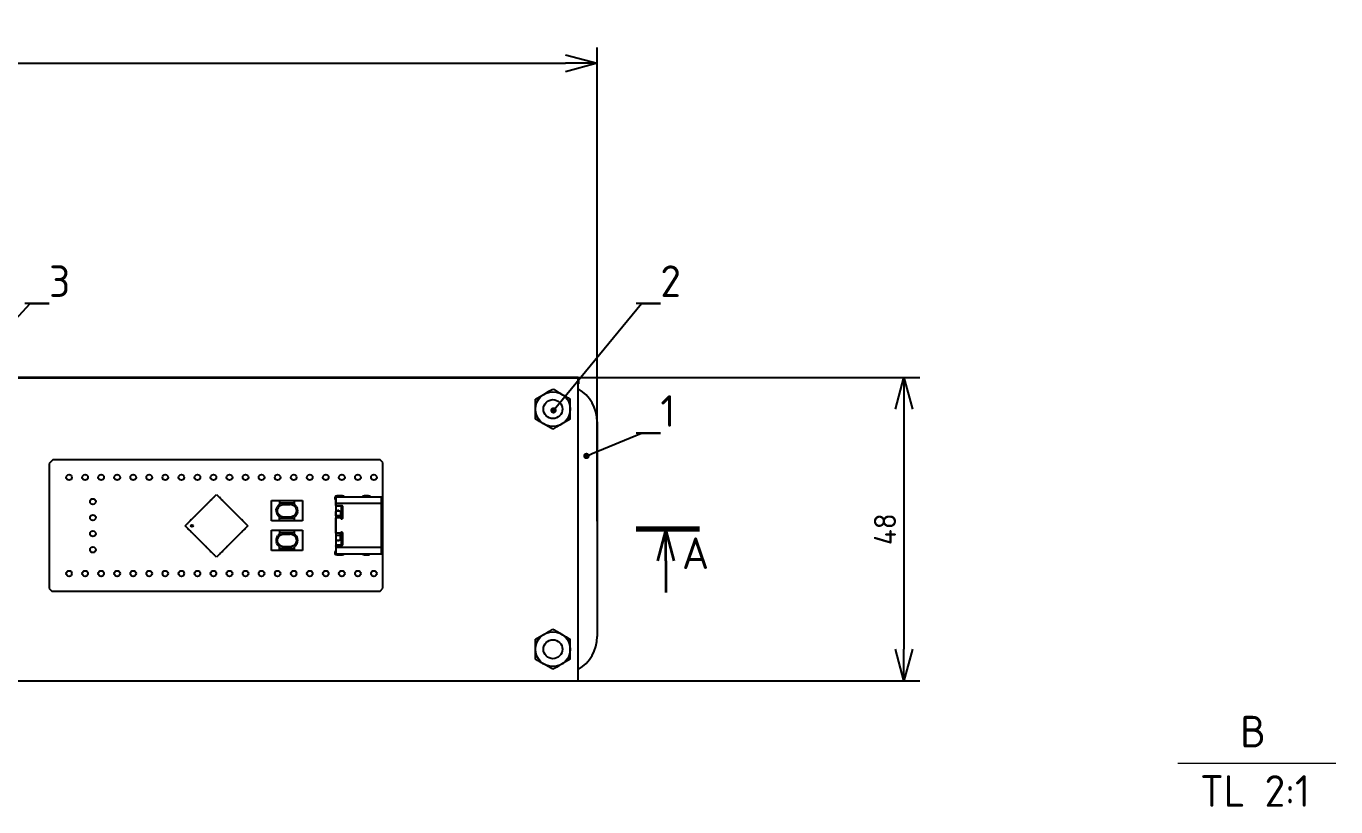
# Model space of a CAD drawing. Header units: millimetres. Extents: x 19686 to 36223, y 4362 to 8014.
# Drawn here: x 19945 to 20152.3, y 4518.5 to 4642 of the extents above; entities that cross this region are included whole.
import ezdxf
from ezdxf import colors
from ezdxf.entities.mleader import LeaderData, LeaderLine
from ezdxf.math import Vec2, Vec3

# ---------------------------------------------------------------- set-up
doc = ezdxf.new("R2010")
doc.units = ezdxf.units.MM
doc.linetypes.add('AM_ISO08W050', pattern=[18, 12, -1.5, 3, -1.5])
doc.layers.get('0').update_dxf_attribs({"lineweight": 35})
for name, color, linetype, lineweight in [('AM_10', 7, 'AM_ISO08W050', 35), ('Nét mảnh', 130, 'Continuous', 13), ('NÉT MẶT CẮT', 10, 'Continuous', 70), ('Nét đậm', 7, 'Continuous', 35)]:
    doc.layers.add(name, color=color, linetype=linetype, lineweight=lineweight)
doc.styles.add('MtXpl_TCVN_7284', font='')
doc.styles.get("Standard").update_dxf_attribs({"font": '', "height": 4.375})
doc.styles.get('MtXpl_TCVN_7284').set_extended_font_data('TCVN 7284')
doc.styles.get('Standard').set_extended_font_data('TCVN 7284')
doc.dimstyles.new('ISO-25$0', dxfattribs={"dimtxt": 4.375, "dimasz": 2.5, "dimexe": 1.25, "dimexo": 0.625, "dimtad": 1, "dimtxsty": 'Standard', "dimblk": 'OPEN30', "dimcen": 2.5, "dimadec": 0, "dimazin": 0, "dimtfac": 1, "dimtmove": 0, "dimatfit": 3, "dimldrblk": 'OPEN30', "dimfxl": 1, "dimarcsym": 0})

# ---------------------------------------------------------------- blocks, each defined once
blk = doc.blocks.new('_Dot')
at = {"color": 0, "linetype": 'ByBlock', "lineweight": -2}
blk.add_line((-0.5, 0), (-1, 0), dxfattribs=at)
at = {"color": 0, "linetype": 'ByBlock', "const_width": 0.5}
blk.add_lwpolyline([(-0.25, 0, 1), (0.25, 0, 1)], format="xyb", close=True, dxfattribs=at)
blk = doc.blocks.new('_Open30')
at = {"color": 0, "linetype": 'ByBlock', "lineweight": -2}
for p, q in [((-1, 0.268), (0, 0)), ((0, 0), (-1, -0.268)), ((0, 0), (-1, 0))]:
    blk.add_line(p, q, dxfattribs=at)
blk = doc.blocks.new('*D149')
at = {"layer": 'Defpoints', "color": 0, "transparency": 16777216}
for p in [(20035.36, 4636.1), (19715.36, 4562.39), (20035.36, 4562.39)]:
    blk.add_point(p, dxfattribs=at)
at = {"layer": 'Nét mảnh', "color": 0, "lineweight": -2, "transparency": 16777216}
for p, q in [((19715.36, 4563.64), (19715.36, 4638.6)), ((20035.36, 4563.64), (20035.36, 4638.6)), ((19720.36, 4636.1), (20030.36, 4636.1))]:
    blk.add_line(p, q, dxfattribs=at)
at = {"layer": 'Nét mảnh', "color": 0, "lineweight": -2, "transparency": 16777216, "xscale": 5, "yscale": 5, "zscale": 5, "rotation": 180}
blk.add_blockref('_Open30', (19715.36, 4636.1), dxfattribs=at)
at = {"layer": 'Nét mảnh', "color": 0, "lineweight": -2, "transparency": 16777216, "xscale": 5, "yscale": 5, "zscale": 5}
blk.add_blockref('_Open30', (20035.36, 4636.1), dxfattribs=at)
at = {"layer": 'Nét mảnh', "color": 0, "transparency": 16777216, "insert": (19875.36, 4639.1), "char_height": 4.375, "attachment_point": 5}
blk.add_mtext('{\\H0.8x;320}', dxfattribs=at)
blk = doc.blocks.new('*D150')
at = {"layer": 'Defpoints', "color": 0, "transparency": 16777216}
for p in [(19978.36, 4586.39), (19978.36, 4538.39), (20083.92, 4538.39)]:
    blk.add_point(p, dxfattribs=at)
at = {"layer": 'Nét mảnh', "color": 0, "lineweight": -2, "transparency": 16777216}
for p, q in [((19979.61, 4586.39), (20086.42, 4586.39)), ((20083.92, 4581.39), (20083.92, 4543.39)), ((19979.61, 4538.39), (20086.42, 4538.39))]:
    blk.add_line(p, q, dxfattribs=at)
at = {"layer": 'Nét mảnh', "color": 0, "lineweight": -2, "transparency": 16777216, "xscale": 5, "yscale": 5, "zscale": 5}
for p, rotation in [((20083.92, 4586.39), 90), ((20083.92, 4538.39), 270)]:
    blk.add_blockref('_Open30', p, dxfattribs=dict(at, rotation=rotation))
at = {"layer": 'Nét mảnh', "color": 0, "transparency": 16777216, "insert": (20080.92, 4562.39), "char_height": 4.375, "attachment_point": 5, "rotation": 90}
blk.add_mtext('{\\H0.8x;48}', dxfattribs=at)

msp = doc.modelspace()

# ---------------------------------------------------------------- linework, layer by layer
at = {"color": 18, "linetype": 'Continuous', "lineweight": 25, "true_color": 0x000000}
for p, q in [((20032.363, 4538.394), (20032.363, 4585.394)), ((20025.613, 4582.982), (20026.988, 4583.776)), ((20028.363, 4578.219), (20026.988, 4579.013)), ((20031.113, 4579.806), (20029.738, 4579.013)), ((20035.363, 4579.394), (20035.363, 4545.394)), ((19949.206, 4573.386), (19948.621, 4572.802)), ((19948.621, 4572.802), (19948.621, 4553.015)), ((20000.996, 4573.386), (19949.206, 4573.386)), ((20001.428, 4572.954), (20000.996, 4573.386)), ((20001.428, 4553.041), (20001.428, 4572.954)), ((19970.164, 4562.921), (19975.114, 4567.871)), ((19973.604, 4566.375), (19973.427, 4566.199)), ((19973.604, 4566.375), (19973.611, 4566.368)), ((19973.958, 4566.729), (19973.781, 4566.552)), ((19973.781, 4566.552), (19973.788, 4566.545)), ((19973.958, 4566.729), (19973.965, 4566.722)), ((19974.311, 4567.083), (19974.134, 4566.906)), ((19974.134, 4566.906), (19974.141, 4566.899)), ((19974.311, 4567.083), (19974.318, 4567.075)), ((19974.665, 4567.436), (19974.488, 4567.259)), ((19974.495, 4567.252), (19974.488, 4567.259)), ((19974.665, 4567.436), (19974.672, 4567.429)), ((19975.114, 4567.871), (19980.063, 4562.921)), ((19975.563, 4567.436), (19975.556, 4567.429)), ((19975.739, 4567.259), (19975.563, 4567.436)), ((19975.739, 4567.259), (19975.732, 4567.252)), ((19975.916, 4567.083), (19975.909, 4567.075)), ((19976.093, 4566.906), (19975.916, 4567.083)), ((19976.093, 4566.906), (19976.086, 4566.899)), ((19976.27, 4566.729), (19976.263, 4566.722)), ((19976.447, 4566.552), (19976.27, 4566.729)), ((19976.447, 4566.552), (19976.439, 4566.545)), ((19976.623, 4566.375), (19976.616, 4566.368)), ((19976.8, 4566.199), (19976.623, 4566.375)), ((19983.814, 4566.909), (19988.714, 4566.909)), ((19983.814, 4563.709), (19983.814, 4566.909)), ((19985.11, 4566.909), (19985.11, 4566.315)), ((19987.418, 4566.509), (19985.11, 4566.509)), ((19987.418, 4566.909), (19987.418, 4566.315)), ((19988.714, 4566.909), (19988.714, 4563.709)), ((20001.276, 4566.442), (19993.976, 4566.442)), ((19993.976, 4566.442), (19993.976, 4564.488)), ((20001.246, 4567.442), (19994.006, 4567.442)), ((19994.006, 4566.222), (19994.006, 4567.442)), ((19995.079, 4567.667), (19994.179, 4567.667)), ((19999.159, 4567.667), (19998.459, 4567.667)), ((20001.246, 4558.502), (20001.246, 4567.442)), ((20001.276, 4559.502), (20001.276, 4566.442)), ((19971.836, 4564.608), (19971.659, 4564.431)), ((19971.659, 4564.431), (19971.667, 4564.424)), ((19971.836, 4564.608), (19971.843, 4564.601)), ((19972.19, 4564.961), (19972.013, 4564.784)), ((19972.013, 4564.784), (19972.02, 4564.777)), ((19972.19, 4564.961), (19972.197, 4564.954)), ((19972.543, 4565.315), (19972.367, 4565.138)), ((19972.367, 4565.138), (19972.374, 4565.131)), ((19972.543, 4565.315), (19972.55, 4565.308)), ((19972.897, 4565.668), (19972.72, 4565.492)), ((19972.72, 4565.492), (19972.727, 4565.484)), ((19972.897, 4565.668), (19972.904, 4565.661)), ((19973.25, 4566.022), (19973.074, 4565.845)), ((19973.074, 4565.845), (19973.081, 4565.838)), ((19973.25, 4566.022), (19973.258, 4566.015)), ((19973.427, 4566.199), (19973.434, 4566.192)), ((19976.8, 4566.199), (19976.793, 4566.192)), ((19976.977, 4566.022), (19976.97, 4566.015)), ((19977.154, 4565.845), (19976.977, 4566.022)), ((19977.154, 4565.845), (19977.147, 4565.838)), ((19977.33, 4565.668), (19977.323, 4565.661)), ((19977.507, 4565.492), (19977.33, 4565.668)), ((19977.507, 4565.492), (19977.5, 4565.484)), ((19977.684, 4565.315), (19977.677, 4565.308)), ((19977.861, 4565.138), (19977.684, 4565.315)), ((19977.861, 4565.138), (19977.854, 4565.131)), ((19978.038, 4564.961), (19978.03, 4564.954)), ((19978.214, 4564.784), (19978.038, 4564.961)), ((19978.214, 4564.784), (19978.207, 4564.777)), ((19978.391, 4564.608), (19978.384, 4564.601)), ((19978.568, 4564.431), (19978.391, 4564.608)), ((19978.568, 4564.431), (19978.561, 4564.424)), ((19984.564, 4565.409), (19984.574, 4565.509)), ((19984.564, 4565.409), (19984.564, 4565.249)), ((19984.564, 4565.249), (19984.594, 4565.039)), ((19984.574, 4565.509), (19984.624, 4565.699)), ((19984.594, 4565.039), (19984.664, 4564.829)), ((19984.624, 4565.699), (19984.704, 4565.879)), ((19984.764, 4564.639), (19984.664, 4564.829)), ((19984.834, 4566.069), (19984.704, 4565.879)), ((19984.764, 4565.359), (19984.784, 4565.509)), ((19984.764, 4565.279), (19984.764, 4565.359)), ((19984.774, 4565.189), (19984.764, 4565.279)), ((19984.894, 4564.489), (19984.764, 4564.639)), ((19984.794, 4565.069), (19984.774, 4565.189)), ((19984.784, 4565.509), (19984.834, 4565.679)), ((19984.834, 4564.929), (19984.794, 4565.069)), ((19984.994, 4566.229), (19984.834, 4566.069)), ((19984.834, 4565.679), (19984.914, 4565.829)), ((19984.894, 4564.809), (19984.834, 4564.929)), ((19984.984, 4564.679), (19984.894, 4564.809)), ((19985.014, 4564.369), (19984.894, 4564.489)), ((19984.914, 4565.829), (19984.994, 4565.949)), ((19985.074, 4564.589), (19984.984, 4564.679)), ((19984.994, 4566.229), (19985.11, 4566.315)), ((19984.994, 4565.949), (19985.094, 4566.049)), ((19985.11, 4564.303), (19985.014, 4564.369)), ((19985.214, 4564.469), (19985.074, 4564.589)), ((19985.094, 4566.049), (19985.174, 4566.119)), ((19985.11, 4563.709), (19985.11, 4564.303)), ((19985.174, 4566.119), (19985.284, 4566.189)), ((19985.364, 4564.389), (19985.214, 4564.469)), ((19985.284, 4566.189), (19985.454, 4566.259)), ((19985.524, 4564.339), (19985.364, 4564.389)), ((19985.454, 4566.259), (19985.614, 4566.299)), ((19985.764, 4564.309), (19985.524, 4564.339)), ((19985.614, 4566.299), (19985.764, 4566.309)), ((19985.764, 4566.309), (19986.764, 4566.309)), ((19986.474, 4564.309), (19985.764, 4564.309)), ((19986.834, 4564.309), (19986.474, 4564.309)), ((19986.944, 4566.289), (19986.764, 4566.309)), ((19986.984, 4564.329), (19986.834, 4564.309)), ((19986.944, 4566.289), (19987.164, 4566.229)), ((19987.164, 4564.389), (19986.984, 4564.329)), ((19987.164, 4566.229), (19987.334, 4566.139)), ((19987.344, 4564.489), (19987.164, 4564.389)), ((19987.334, 4566.139), (19987.494, 4565.999)), ((19987.504, 4564.629), (19987.344, 4564.489)), ((19987.418, 4566.315), (19987.564, 4566.209)), ((19987.564, 4566.209), (19987.418, 4566.315)), ((19987.418, 4564.303), (19987.534, 4564.389)), ((19987.418, 4564.303), (19987.418, 4563.709)), ((19987.494, 4565.999), (19987.604, 4565.859)), ((19987.604, 4564.769), (19987.504, 4564.629)), ((19987.684, 4564.529), (19987.534, 4564.389)), ((19987.674, 4566.099), (19987.564, 4566.209)), ((19987.604, 4565.859), (19987.684, 4565.699)), ((19987.684, 4564.919), (19987.604, 4564.769)), ((19987.764, 4565.979), (19987.674, 4566.099)), ((19987.684, 4565.699), (19987.744, 4565.529)), ((19987.744, 4565.079), (19987.684, 4564.919)), ((19987.784, 4564.679), (19987.684, 4564.529)), ((19987.744, 4565.529), (19987.764, 4565.369)), ((19987.764, 4565.249), (19987.744, 4565.079)), ((19987.844, 4565.829), (19987.764, 4565.979)), ((19987.764, 4565.369), (19987.764, 4565.249)), ((19987.874, 4564.839), (19987.784, 4564.679)), ((19987.914, 4565.659), (19987.844, 4565.829)), ((19987.934, 4565.019), (19987.874, 4564.839)), ((19987.954, 4565.479), (19987.914, 4565.659)), ((19987.934, 4565.019), (19987.954, 4565.179)), ((19987.964, 4565.379), (19987.954, 4565.479)), ((19987.954, 4565.179), (19987.964, 4565.269)), ((19987.964, 4565.269), (19987.964, 4565.379)), ((19993.976, 4566.222), (19994.006, 4566.222)), ((19993.976, 4566.072), (19994.126, 4566.072)), ((19994.006, 4564.511), (19994.006, 4565.141)), ((19994.006, 4564.511), (19994.006, 4564.207)), ((19994.746, 4564.511), (19994.006, 4564.511)), ((19994.926, 4566.102), (19994.126, 4566.102)), ((19994.126, 4566.072), (19994.126, 4566.102)), ((19994.126, 4566.072), (19994.926, 4566.072)), ((19994.476, 4565.324), (19994.276, 4565.324)), ((19994.276, 4565.316), (19994.276, 4565.324)), ((19994.276, 4565.316), (19994.476, 4565.316)), ((19994.476, 4565.324), (19994.476, 4565.316)), ((19994.746, 4565.141), (19994.746, 4564.511)), ((19994.776, 4564.488), (19994.776, 4565.118)), ((19994.826, 4566.072), (19994.826, 4564.122)), ((19994.926, 4566.072), (19994.926, 4566.102)), ((19995.076, 4565.922), (19995.106, 4565.922)), ((19995.076, 4565.922), (19995.076, 4564.222)), ((19995.106, 4564.222), (19995.106, 4565.922)), ((19975.114, 4557.971), (19970.164, 4562.921)), ((19970.776, 4563.547), (19970.599, 4563.37)), ((19970.599, 4563.37), (19970.606, 4563.363)), ((19970.606, 4562.479), (19970.599, 4562.472)), ((19970.776, 4562.295), (19970.599, 4562.472)), ((19970.776, 4563.547), (19970.783, 4563.54)), ((19970.783, 4562.303), (19970.776, 4562.295)), ((19971.129, 4563.901), (19970.952, 4563.724)), ((19970.952, 4563.724), (19970.959, 4563.717)), ((19971.129, 4563.901), (19971.136, 4563.894)), ((19971.483, 4564.254), (19971.306, 4564.077)), ((19971.306, 4564.077), (19971.313, 4564.07)), ((19971.483, 4564.254), (19971.49, 4564.247)), ((19980.063, 4562.921), (19975.114, 4557.971)), ((19978.745, 4564.254), (19978.738, 4564.247)), ((19978.921, 4564.077), (19978.745, 4564.254)), ((19978.921, 4564.077), (19978.914, 4564.07)), ((19979.098, 4563.901), (19979.091, 4563.894)), ((19979.275, 4563.724), (19979.098, 4563.901)), ((19979.275, 4563.724), (19979.268, 4563.717)), ((19979.452, 4563.547), (19979.445, 4563.54)), ((19979.452, 4562.295), (19979.445, 4562.303)), ((19979.629, 4563.37), (19979.452, 4563.547)), ((19979.629, 4562.472), (19979.452, 4562.295)), ((19979.629, 4563.37), (19979.621, 4563.363)), ((19979.621, 4562.479), (19979.629, 4562.472)), ((19988.714, 4563.709), (19983.814, 4563.709)), ((19983.814, 4562.21), (19988.714, 4562.21)), ((19983.814, 4559.01), (19983.814, 4562.21)), ((19985.11, 4564.109), (19987.418, 4564.109)), ((19985.11, 4562.21), (19985.11, 4561.616)), ((19987.418, 4562.21), (19987.418, 4561.616)), ((19988.714, 4562.21), (19988.714, 4559.01)), ((19993.976, 4564.207), (19993.976, 4561.737)), ((19994.747, 4564.207), (19993.976, 4564.207)), ((19994.006, 4561.737), (19994.006, 4564.207)), ((19994.777, 4564.21), (19994.747, 4564.207)), ((19994.826, 4564.122), (19994.814, 4564.122)), ((19995.076, 4564.222), (19995.106, 4564.222)), ((19970.959, 4562.126), (19970.952, 4562.119)), ((19971.129, 4561.942), (19970.952, 4562.119)), ((19971.136, 4561.949), (19971.129, 4561.942)), ((19971.313, 4561.772), (19971.306, 4561.765)), ((19971.483, 4561.588), (19971.306, 4561.765)), ((19971.49, 4561.595), (19971.483, 4561.588)), ((19971.667, 4561.419), (19971.659, 4561.412)), ((19971.836, 4561.235), (19971.659, 4561.412)), ((19971.843, 4561.242), (19971.836, 4561.235)), ((19972.02, 4561.065), (19972.013, 4561.058)), ((19972.19, 4560.881), (19972.013, 4561.058)), ((19972.197, 4560.888), (19972.19, 4560.881)), ((19972.374, 4560.712), (19972.367, 4560.704)), ((19972.543, 4560.528), (19972.367, 4560.704)), ((19972.55, 4560.535), (19972.543, 4560.528)), ((19972.727, 4560.358), (19972.72, 4560.351)), ((19972.897, 4560.174), (19972.72, 4560.351)), ((19972.904, 4560.181), (19972.897, 4560.174)), ((19977.323, 4560.181), (19977.33, 4560.174)), ((19977.507, 4560.351), (19977.33, 4560.174)), ((19977.5, 4560.358), (19977.507, 4560.351)), ((19977.677, 4560.535), (19977.684, 4560.528)), ((19977.861, 4560.704), (19977.684, 4560.528)), ((19977.854, 4560.712), (19977.861, 4560.704)), ((19978.03, 4560.888), (19978.038, 4560.881)), ((19978.214, 4561.058), (19978.038, 4560.881)), ((19978.207, 4561.065), (19978.214, 4561.058)), ((19978.384, 4561.242), (19978.391, 4561.235)), ((19978.568, 4561.412), (19978.391, 4561.235)), ((19978.561, 4561.419), (19978.568, 4561.412)), ((19978.738, 4561.595), (19978.745, 4561.588)), ((19978.921, 4561.765), (19978.745, 4561.588)), ((19978.914, 4561.772), (19978.921, 4561.765)), ((19979.091, 4561.949), (19979.098, 4561.942)), ((19979.275, 4562.119), (19979.098, 4561.942)), ((19979.268, 4562.126), (19979.275, 4562.119)), ((19984.574, 4560.81), (19984.564, 4560.71)), ((19984.564, 4560.71), (19984.564, 4560.55)), ((19984.564, 4560.55), (19984.594, 4560.34)), ((19984.624, 4561), (19984.574, 4560.81)), ((19984.664, 4560.13), (19984.594, 4560.34)), ((19984.624, 4561), (19984.704, 4561.18)), ((19984.764, 4559.94), (19984.664, 4560.13)), ((19984.704, 4561.18), (19984.834, 4561.37)), ((19984.764, 4560.66), (19984.784, 4560.81)), ((19984.764, 4560.58), (19984.764, 4560.66)), ((19984.774, 4560.49), (19984.764, 4560.58)), ((19984.794, 4560.37), (19984.774, 4560.49)), ((19984.784, 4560.81), (19984.834, 4560.98)), ((19984.834, 4560.23), (19984.794, 4560.37)), ((19984.994, 4561.53), (19984.834, 4561.37)), ((19984.834, 4560.98), (19984.914, 4561.13)), ((19984.894, 4560.11), (19984.834, 4560.23)), ((19984.914, 4561.13), (19984.994, 4561.25)), ((19985.11, 4561.616), (19984.994, 4561.53)), ((19984.994, 4561.25), (19985.094, 4561.35)), ((19985.094, 4561.35), (19985.174, 4561.42)), ((19987.418, 4561.81), (19985.11, 4561.81)), ((19985.174, 4561.42), (19985.284, 4561.49)), ((19985.284, 4561.49), (19985.454, 4561.56)), ((19985.454, 4561.56), (19985.614, 4561.6)), ((19985.614, 4561.6), (19985.764, 4561.61)), ((19985.764, 4561.61), (19986.764, 4561.61)), ((19986.944, 4561.59), (19986.764, 4561.61)), ((19986.944, 4561.59), (19987.164, 4561.53)), ((19987.164, 4561.53), (19987.334, 4561.44)), ((19987.334, 4561.44), (19987.494, 4561.3)), ((19987.418, 4561.616), (19987.564, 4561.51)), ((19987.564, 4561.51), (19987.418, 4561.616)), ((19987.494, 4561.3), (19987.604, 4561.16)), ((19987.564, 4561.51), (19987.674, 4561.4)), ((19987.604, 4561.16), (19987.684, 4561)), ((19987.684, 4560.22), (19987.604, 4560.07)), ((19987.674, 4561.4), (19987.764, 4561.28)), ((19987.684, 4561), (19987.744, 4560.83)), ((19987.744, 4560.38), (19987.684, 4560.22)), ((19987.744, 4560.83), (19987.764, 4560.67)), ((19987.764, 4560.55), (19987.744, 4560.38)), ((19987.764, 4561.28), (19987.844, 4561.13)), ((19987.764, 4560.67), (19987.764, 4560.55)), ((19987.874, 4560.14), (19987.784, 4559.98)), ((19987.844, 4561.13), (19987.914, 4560.96)), ((19987.874, 4560.14), (19987.934, 4560.32)), ((19987.954, 4560.78), (19987.914, 4560.96)), ((19987.934, 4560.32), (19987.954, 4560.48)), ((19987.964, 4560.68), (19987.954, 4560.78)), ((19987.954, 4560.48), (19987.964, 4560.57)), ((19987.964, 4560.57), (19987.964, 4560.68)), ((19993.976, 4561.737), (19994.006, 4561.737)), ((19993.976, 4561.456), (19993.976, 4560.826)), ((19993.976, 4560.826), (19993.976, 4559.502)), ((19994.747, 4561.737), (19994.006, 4561.737)), ((19994.006, 4561.737), (19994.006, 4561.433)), ((19994.006, 4561.433), (19994.746, 4561.433)), ((19994.006, 4561.433), (19994.006, 4560.803)), ((19994.276, 4560.628), (19994.476, 4560.628)), ((19994.276, 4560.628), (19994.276, 4560.62)), ((19994.276, 4560.62), (19994.476, 4560.62)), ((19994.476, 4560.62), (19994.476, 4560.628)), ((19994.746, 4560.803), (19994.746, 4561.433)), ((19994.747, 4561.737), (19994.777, 4561.735)), ((19994.776, 4560.826), (19994.776, 4561.456)), ((19994.814, 4561.822), (19994.826, 4561.822)), ((19994.826, 4561.822), (19994.826, 4559.872)), ((19994.926, 4561.902), (19994.926, 4561.872)), ((19995.076, 4561.722), (19995.106, 4561.722)), ((19995.076, 4561.722), (19995.076, 4560.022)), ((19995.106, 4560.022), (19995.106, 4561.722)), ((19973.081, 4560.004), (19973.074, 4559.997)), ((19973.25, 4559.821), (19973.074, 4559.997)), ((19973.258, 4559.828), (19973.25, 4559.821)), ((19973.434, 4559.651), (19973.427, 4559.644)), ((19973.604, 4559.467), (19973.427, 4559.644)), ((19973.611, 4559.474), (19973.604, 4559.467)), ((19973.788, 4559.297), (19973.781, 4559.29)), ((19973.958, 4559.113), (19973.781, 4559.29)), ((19973.965, 4559.121), (19973.958, 4559.113)), ((19974.141, 4558.944), (19974.134, 4558.937)), ((19974.311, 4558.76), (19974.134, 4558.937)), ((19974.318, 4558.767), (19974.311, 4558.76)), ((19974.495, 4558.59), (19974.488, 4558.583)), ((19974.665, 4558.406), (19974.488, 4558.583)), ((19974.672, 4558.413), (19974.665, 4558.406)), ((19975.556, 4558.413), (19975.563, 4558.406)), ((19975.739, 4558.583), (19975.563, 4558.406)), ((19975.732, 4558.59), (19975.739, 4558.583)), ((19975.909, 4558.767), (19975.916, 4558.76)), ((19976.093, 4558.937), (19975.916, 4558.76)), ((19976.086, 4558.944), (19976.093, 4558.937)), ((19976.263, 4559.121), (19976.27, 4559.113)), ((19976.447, 4559.29), (19976.27, 4559.113)), ((19976.439, 4559.297), (19976.447, 4559.29)), ((19976.616, 4559.474), (19976.623, 4559.467)), ((19976.8, 4559.644), (19976.623, 4559.467)), ((19976.793, 4559.651), (19976.8, 4559.644)), ((19976.97, 4559.828), (19976.977, 4559.821)), ((19977.154, 4559.997), (19976.977, 4559.821)), ((19977.147, 4560.004), (19977.154, 4559.997)), ((19988.714, 4559.01), (19983.814, 4559.01)), ((19984.894, 4559.79), (19984.764, 4559.94)), ((19984.984, 4559.98), (19984.894, 4560.11)), ((19985.014, 4559.67), (19984.894, 4559.79)), ((19985.074, 4559.89), (19984.984, 4559.98)), ((19985.014, 4559.67), (19985.11, 4559.604)), ((19985.214, 4559.77), (19985.074, 4559.89)), ((19985.11, 4559.01), (19985.11, 4559.604)), ((19985.11, 4559.41), (19987.418, 4559.41)), ((19985.364, 4559.69), (19985.214, 4559.77)), ((19985.524, 4559.64), (19985.364, 4559.69)), ((19985.764, 4559.61), (19985.524, 4559.64)), ((19986.474, 4559.61), (19985.764, 4559.61)), ((19986.834, 4559.61), (19986.474, 4559.61)), ((19986.984, 4559.63), (19986.834, 4559.61)), ((19987.164, 4559.69), (19986.984, 4559.63)), ((19987.344, 4559.79), (19987.164, 4559.69)), ((19987.504, 4559.93), (19987.344, 4559.79)), ((19987.418, 4559.604), (19987.534, 4559.69)), ((19987.418, 4559.604), (19987.418, 4559.01)), ((19987.604, 4560.07), (19987.504, 4559.93)), ((19987.684, 4559.83), (19987.534, 4559.69)), ((19987.784, 4559.98), (19987.684, 4559.83)), ((19994.126, 4559.872), (19993.976, 4559.872)), ((19993.976, 4559.722), (19994.006, 4559.722)), ((20001.276, 4559.502), (19993.976, 4559.502)), ((19994.006, 4559.722), (19994.006, 4558.502)), ((19994.006, 4558.502), (20001.246, 4558.502)), ((19994.126, 4559.842), (19994.126, 4559.872)), ((19994.926, 4559.872), (19994.126, 4559.872)), ((19994.126, 4559.842), (19994.926, 4559.842)), ((19994.179, 4558.327), (19995.079, 4558.327)), ((19994.926, 4559.872), (19994.926, 4559.842)), ((19995.076, 4560.022), (19995.106, 4560.022)), ((19998.459, 4558.327), (19999.159, 4558.327)), ((19948.621, 4553.015), (19949.029, 4552.607)), ((19949.029, 4552.607), (20000.995, 4552.607)), ((20000.995, 4552.607), (20001.428, 4553.041)), ((20025.613, 4544.982), (20026.988, 4545.776)), ((20031.113, 4541.806), (20029.738, 4541.013)), ((20028.363, 4540.219), (20026.988, 4541.013)), ((19924.363, 4538.394), (20032.363, 4538.394))]:
    msp.add_line(p, q, dxfattribs=at)
at = {"color": 18, "linetype": 'Continuous', "lineweight": 25, "true_color": 0x000000, "flags": 128}
for points in [[(19994.746, 4564.223), (19994.746, 4564.264), (19994.746, 4564.304), (19994.746, 4564.344), (19994.746, 4564.382), (19994.746, 4564.417), (19994.746, 4564.451), (19994.746, 4564.482), (19994.746, 4564.511)], [(19994.746, 4561.433), (19994.746, 4561.462), (19994.746, 4561.493), (19994.746, 4561.527), (19994.746, 4561.6), (19994.746, 4561.68), (19994.746, 4561.721)]]:
    msp.add_lwpolyline(points, dxfattribs=at)
at = {"color": 18, "linetype": 'Continuous', "lineweight": 25, "true_color": 0x000000}
for centre, radius in [((20028.363, 4581.394), 2.75), ((20028.363, 4581.394), 1.5), ((19951.771, 4570.592), 0.45), ((19954.311, 4570.592), 0.45), ((19956.851, 4570.592), 0.45), ((19959.391, 4570.592), 0.45), ((19961.931, 4570.592), 0.45), ((19964.471, 4570.592), 0.45), ((19967.011, 4570.592), 0.45), ((19969.551, 4570.592), 0.45), ((19972.091, 4570.592), 0.45), ((19974.631, 4570.592), 0.45), ((19977.171, 4570.592), 0.45), ((19979.711, 4570.592), 0.45), ((19982.251, 4570.592), 0.45), ((19984.791, 4570.592), 0.45), ((19987.331, 4570.592), 0.45), ((19989.871, 4570.592), 0.45), ((19992.411, 4570.592), 0.45), ((19994.951, 4570.592), 0.45), ((19997.491, 4570.592), 0.45), ((20000.031, 4570.592), 0.45), ((19955.556, 4566.757), 0.45), ((19955.556, 4564.217), 0.45), ((19971.225, 4562.921), 0.175), ((19955.556, 4561.677), 0.45), ((19955.556, 4559.137), 0.45), ((19951.771, 4555.377), 0.45), ((19954.311, 4555.377), 0.45), ((19956.851, 4555.377), 0.45), ((19959.391, 4555.377), 0.45), ((19961.931, 4555.377), 0.45), ((19964.471, 4555.377), 0.45), ((19967.011, 4555.377), 0.45), ((19969.551, 4555.377), 0.45), ((19972.091, 4555.377), 0.45), ((19974.631, 4555.377), 0.45), ((19977.171, 4555.377), 0.45), ((19979.711, 4555.377), 0.45), ((19982.251, 4555.377), 0.45), ((19984.791, 4555.377), 0.45), ((19987.331, 4555.377), 0.45), ((19989.871, 4555.377), 0.45), ((19992.411, 4555.377), 0.45), ((19994.951, 4555.377), 0.45), ((19997.491, 4555.377), 0.45), ((20000.031, 4555.377), 0.45), ((20028.363, 4543.394), 2.75), ((20028.363, 4543.394), 1.5)]:
    msp.add_circle(centre, radius, dxfattribs=at)
for centre, radius, start, end in [((20029.363, 4579.394), 6, 0, 60), ((19994.179, 4567.317), 0.35, 90, 233.92748), ((19994.006, 4567.412), 0.03, 90.00001, 180.00001), ((19995.079, 4567.317), 0.35, 20.97094, 90), ((19998.459, 4567.317), 0.35, 90, 159.02901), ((19999.159, 4567.317), 0.35, 20.97101, 90), ((20001.246, 4567.412), 0.03, 0.00001, 90.00001), ((19994.126, 4566.222), 0.15, 180.00001, 270.00001), ((19994.003, 4565.114), 0.0271, 83.28064, 171.13502), ((19994.003, 4564.484), 0.0271, 83.28064, 171.13502), ((19994.749, 4565.114), 0.0271, 8.86499, 96.71937), ((19994.749, 4564.484), 0.0271, 8.86499, 96.71937), ((19994.926, 4565.922), 0.15, 0.00001, 90.00001), ((19994.754, 4564.037), 0.186, 83.05809, 92.30383), ((19994.926, 4564.222), 0.15, 184.775, 0.00001), ((19994.003, 4561.46), 0.0271, 188.86499, 276.71937), ((19994.003, 4560.83), 0.0271, 188.86499, 276.71937), ((19994.754, 4561.907), 0.186, 267.69618, 276.94192), ((19994.749, 4561.46), 0.0271, 263.28064, 351.13502), ((19994.749, 4560.83), 0.0271, 263.28064, 351.13502), ((19994.926, 4561.722), 0.15, 0.00001, 175.22499), ((19994.179, 4558.677), 0.35, 126.26291, 270), ((19994.126, 4559.722), 0.15, 90.00001, 180.00001), ((19994.006, 4558.532), 0.03, 180.00001, 270.00001), ((19994.926, 4560.022), 0.15, 270.00001, 0.00001), ((19995.079, 4558.677), 0.35, 270, 330.06169), ((19998.459, 4558.677), 0.35, 209.93826, 270), ((19999.159, 4558.677), 0.35, 270, 330.06176), ((20001.246, 4558.532), 0.03, 270.00001, 0.00001), ((20029.363, 4545.394), 6, 300, 0)]:
    msp.add_arc(centre, radius, start, end, dxfattribs=at)
for points, knots in [([(20025.613, 4581.394), (20025.613, 4581.538), (20025.613, 4582.076), (20025.613, 4582.599), (20025.613, 4582.982)], [0, 0, 0, 0, 0.2686336, 1, 1, 1, 1]), ([(20026.988, 4583.776), (20027.021, 4583.794), (20027.485, 4584.063), (20027.94, 4584.325), (20028.363, 4584.57)], [0, 0, 0, 0, 0.0701503, 1, 1, 1, 1]), ([(20028.363, 4584.57), (20028.587, 4584.441), (20029.037, 4584.18), (20029.503, 4583.911), (20029.738, 4583.776)], [0, 0, 0, 0, 0.495458, 1, 1, 1, 1]), ([(20029.738, 4583.776), (20029.771, 4583.757), (20030.235, 4583.489), (20030.69, 4583.226), (20031.113, 4582.982)], [0, 0, 0, 0, 0.0701503, 1, 1, 1, 1]), ([(20031.113, 4581.394), (20031.113, 4581.538), (20031.113, 4582.076), (20031.113, 4582.599), (20031.113, 4582.982)], [0, 0, 0, 0, 0.2686336, 1, 1, 1, 1]), ([(20025.613, 4579.806), (20025.613, 4579.94), (20025.613, 4580.457), (20025.613, 4580.995), (20025.613, 4581.394)], [0, 0, 0, 0, 0.2575513, 1, 1, 1, 1]), ([(20031.113, 4579.806), (20031.113, 4579.94), (20031.113, 4580.457), (20031.113, 4580.995), (20031.113, 4581.394)], [0, 0, 0, 0, 0.2575513, 1, 1, 1, 1]), ([(20026.988, 4579.013), (20026.956, 4579.031), (20026.491, 4579.299), (20026.036, 4579.562), (20025.613, 4579.806)], [0, 0, 0, 0, 0.0701503, 1, 1, 1, 1]), ([(20029.738, 4579.013), (20029.706, 4578.994), (20029.241, 4578.726), (20028.786, 4578.463), (20028.363, 4578.219)], [0, 0, 0, 0, 0.07015027, 1, 1, 1, 1]), ([(19993.976, 4567.412), (19993.976, 4567.395), (19993.976, 4567.359), (19993.976, 4567.097), (19993.976, 4566.771), (19993.976, 4566.549), (19993.976, 4566.442)], [0, 0, 0, 0, 0.2702613, 0.5624294, 0.7897364, 1, 1, 1, 1]), ([(20001.276, 4566.442), (20001.276, 4566.579), (20001.276, 4566.866), (20001.276, 4567.191), (20001.276, 4567.38), (20001.276, 4567.402), (20001.276, 4567.412)], [0, 0, 0, 0, 0.2702613, 0.5624294, 0.7897364, 1, 1, 1, 1]), ([(19993.976, 4564.488), (19993.976, 4564.443), (19993.976, 4564.362), (19993.976, 4564.254), (19993.976, 4564.207)], [0, 0, 0, 0, 0.56, 1, 1, 1, 1]), ([(19994.126, 4566.102), (19994.109, 4566.104), (19994.074, 4566.109), (19994.034, 4566.141), (19994.01, 4566.181), (19994.008, 4566.209), (19994.006, 4566.222)], [0, 0, 0, 0, 0.2702613, 0.5624294, 0.7897364, 1, 1, 1, 1]), ([(19994.006, 4565.141), (19994.011, 4565.166), (19994.021, 4565.217), (19994.094, 4565.276), (19994.185, 4565.311), (19994.247, 4565.315), (19994.276, 4565.316)], [0, 0, 0, 0, 0.2702613, 0.5624294, 0.7897364, 1, 1, 1, 1]), ([(19994.476, 4565.316), (19994.515, 4565.313), (19994.594, 4565.307), (19994.685, 4565.259), (19994.737, 4565.2), (19994.743, 4565.16), (19994.746, 4565.141)], [0, 0, 0, 0, 0.2702613, 0.5624294, 0.7897364, 1, 1, 1, 1]), ([(19994.776, 4564.222), (19994.776, 4564.279), (19994.776, 4564.381), (19994.776, 4564.455), (19994.776, 4564.488)], [0, 0, 0, 0, 0.56, 1, 1, 1, 1]), ([(19995.106, 4565.922), (19995.103, 4565.948), (19995.096, 4566.001), (19995.048, 4566.061), (19994.987, 4566.096), (19994.946, 4566.1), (19994.926, 4566.102)], [0, 0, 0, 0, 0.2702613, 0.5624294, 0.7897364, 1, 1, 1, 1]), ([(19994.747, 4564.207), (19994.747, 4564.21), (19994.747, 4564.215), (19994.746, 4564.221), (19994.746, 4564.223)], [0, 0, 0, 0, 0.5599985, 1, 1, 1, 1]), ([(19994.747, 4564.207), (19994.752, 4564.183), (19994.762, 4564.134), (19994.81, 4564.079), (19994.868, 4564.047), (19994.907, 4564.044), (19994.926, 4564.042)], [0, 0, 0, 0, 0.27129, 0.5621641, 0.7887085, 1, 1, 1, 1]), ([(19994.777, 4564.21), (19994.777, 4564.212), (19994.776, 4564.216), (19994.776, 4564.22), (19994.776, 4564.222)], [0, 0, 0, 0, 0.5599213, 1, 1, 1, 1]), ([(19994.926, 4564.042), (19994.952, 4564.045), (19995.005, 4564.052), (19995.065, 4564.1), (19995.1, 4564.161), (19995.104, 4564.202), (19995.106, 4564.222)], [0, 0, 0, 0, 0.2702613, 0.5624294, 0.7897364, 1, 1, 1, 1]), ([(19993.976, 4561.737), (19993.976, 4561.677), (19993.976, 4561.569), (19993.976, 4561.49), (19993.976, 4561.456)], [0, 0, 0, 0, 0.56, 1, 1, 1, 1]), ([(19994.006, 4560.803), (19994.011, 4560.778), (19994.021, 4560.726), (19994.095, 4560.668), (19994.184, 4560.633), (19994.246, 4560.63), (19994.276, 4560.628)], [0, 0, 0, 0, 0.279899, 0.5610413, 0.788392, 1, 1, 1, 1]), ([(19994.476, 4560.628), (19994.516, 4560.631), (19994.596, 4560.637), (19994.685, 4560.685), (19994.737, 4560.744), (19994.743, 4560.784), (19994.746, 4560.803)], [0, 0, 0, 0, 0.279899, 0.5610413, 0.788392, 1, 1, 1, 1]), ([(19994.746, 4561.721), (19994.746, 4561.724), (19994.747, 4561.729), (19994.747, 4561.735), (19994.747, 4561.737)], [0, 0, 0, 0, 0.5599975, 1, 1, 1, 1]), ([(19994.926, 4561.902), (19994.902, 4561.899), (19994.852, 4561.893), (19994.793, 4561.849), (19994.757, 4561.794), (19994.75, 4561.756), (19994.747, 4561.737)], [0, 0, 0, 0, 0.27129, 0.5621641, 0.7887085, 1, 1, 1, 1]), ([(19994.776, 4561.722), (19994.776, 4561.724), (19994.776, 4561.729), (19994.777, 4561.733), (19994.777, 4561.735)], [0, 0, 0, 0, 0.56001016, 1, 1, 1, 1]), ([(19994.776, 4561.456), (19994.776, 4561.499), (19994.776, 4561.575), (19994.776, 4561.677), (19994.776, 4561.722)], [0, 0, 0, 0, 0.56, 1, 1, 1, 1]), ([(19995.106, 4561.722), (19995.103, 4561.748), (19995.096, 4561.801), (19995.048, 4561.861), (19994.987, 4561.896), (19994.946, 4561.9), (19994.926, 4561.902)], [0, 0, 0, 0, 0.2702613, 0.5624294, 0.7897364, 1, 1, 1, 1]), ([(19993.976, 4559.502), (19993.976, 4559.365), (19993.976, 4559.079), (19993.976, 4558.753), (19993.976, 4558.564), (19993.976, 4558.542), (19993.976, 4558.532)], [0, 0, 0, 0, 0.2702613, 0.5624294, 0.7897364, 1, 1, 1, 1]), ([(19994.006, 4559.722), (19994.008, 4559.739), (19994.013, 4559.774), (19994.045, 4559.815), (19994.086, 4559.838), (19994.113, 4559.841), (19994.126, 4559.842)], [0, 0, 0, 0, 0.2702613, 0.5624294, 0.7897364, 1, 1, 1, 1]), ([(19994.926, 4559.842), (19994.952, 4559.845), (19995.005, 4559.852), (19995.065, 4559.9), (19995.1, 4559.961), (19995.104, 4560.002), (19995.106, 4560.022)], [0, 0, 0, 0, 0.2702613, 0.5624294, 0.7897364, 1, 1, 1, 1]), ([(20001.276, 4558.532), (20001.276, 4558.549), (20001.276, 4558.585), (20001.276, 4558.847), (20001.276, 4559.173), (20001.276, 4559.395), (20001.276, 4559.502)], [0, 0, 0, 0, 0.2702613, 0.5624294, 0.7897364, 1, 1, 1, 1]), ([(20026.988, 4545.776), (20027.021, 4545.794), (20027.485, 4546.063), (20027.94, 4546.325), (20028.363, 4546.57)], [0, 0, 0, 0, 0.0701503, 1, 1, 1, 1]), ([(20028.363, 4546.57), (20028.587, 4546.441), (20029.037, 4546.18), (20029.503, 4545.911), (20029.738, 4545.776)], [0, 0, 0, 0, 0.495458, 1, 1, 1, 1]), ([(20029.738, 4545.776), (20029.771, 4545.757), (20030.235, 4545.489), (20030.69, 4545.226), (20031.113, 4544.982)], [0, 0, 0, 0, 0.0701503, 1, 1, 1, 1]), ([(20025.613, 4543.394), (20025.613, 4543.538), (20025.613, 4544.076), (20025.613, 4544.599), (20025.613, 4544.982)], [0, 0, 0, 0, 0.2686336, 1, 1, 1, 1]), ([(20031.113, 4543.394), (20031.113, 4543.538), (20031.113, 4544.076), (20031.113, 4544.599), (20031.113, 4544.982)], [0, 0, 0, 0, 0.2686336, 1, 1, 1, 1]), ([(20025.613, 4541.806), (20025.613, 4541.94), (20025.613, 4542.457), (20025.613, 4542.995), (20025.613, 4543.394)], [0, 0, 0, 0, 0.2575513, 1, 1, 1, 1]), ([(20026.988, 4541.013), (20026.956, 4541.031), (20026.491, 4541.299), (20026.036, 4541.562), (20025.613, 4541.806)], [0, 0, 0, 0, 0.0701503, 1, 1, 1, 1]), ([(20031.113, 4541.806), (20031.113, 4541.94), (20031.113, 4542.457), (20031.113, 4542.995), (20031.113, 4543.394)], [0, 0, 0, 0, 0.2575513, 1, 1, 1, 1]), ([(20029.738, 4541.013), (20029.706, 4540.994), (20029.241, 4540.726), (20028.786, 4540.463), (20028.363, 4540.219)], [0, 0, 0, 0, 0.07015027, 1, 1, 1, 1])]:
    msp.add_open_spline(points, degree=3, knots=knots, dxfattribs=at)
at = {"layer": 'Nét mảnh', "color": 18, "true_color": 0x000000}
msp.add_line((20127.27, 4525.362), (20152.27, 4525.362), dxfattribs=at)
at = {"layer": 'NÉT MẶT CẮT', "color": 18, "true_color": 0x000000}
msp.add_line((20051.537, 4562.394), (20041.537, 4562.394), dxfattribs=at)
at = {"layer": 'Nét đậm', "color": 18, "true_color": 0x000000}
for p, q in [((19924.363, 4586.394), (20032.363, 4586.394)), ((20032.363, 4586.394), (20032.363, 4585.394)), ((20046.229, 4562.394), (20044.889, 4557.394)), ((20046.229, 4557.394), (20046.229, 4562.394)), ((20047.569, 4557.394), (20046.229, 4562.394)), ((20046.229, 4557.394), (20046.229, 4552.394))]:
    msp.add_line(p, q, dxfattribs=at)

# ---------------------------------------------------------------- texts
at = {"layer": 'AM_10', "color": 18, "true_color": 0x000000, "char_height": 5, "attachment_point": 5, "style": 'MtXpl_TCVN_7284'}
for s, insert in [('A', (20050.932, 4558.587)), ('TL 2:1', (20139.483, 4520.968))]:
    msp.add_mtext(s, dxfattribs=dict(at, insert=insert))
at = {"layer": 'AM_10', "color": 18, "true_color": 0x000000, "insert": (20139.181, 4530.366), "char_height": 5, "width": 0.38572, "attachment_point": 5, "style": 'MtXpl_TCVN_7284'}
msp.add_mtext('B', dxfattribs=at)

# ---------------------------------------------------------------- dimensions: what is measured, and where the dimension line sits
at = {"layer": 'Nét mảnh', "color": 18, "true_color": 0x000000}
dim = msp.add_linear_dim(base=(20035.363, 4636.101), p1=(19715.363, 4562.394), p2=(20035.363, 4562.394), text='{\\H0.8x;<>}', dimstyle='ISO-25$0', override={"dimscale": 2, "dimtxt": 3.5}, dxfattribs=at)
dim.commit()
dim.dimension.update_dxf_attribs({"geometry": '*D149', "text_midpoint": (19875.363, 4639.101)})
dim = msp.add_linear_dim(base=(20083.922, 4538.394), p1=(19978.363, 4586.394), p2=(19978.363, 4538.394), angle=90, text='{\\H0.8x;<>}', dimstyle='ISO-25$0', override={"dimscale": 2}, dxfattribs=at)
dim.commit()
dim.dimension.update_dxf_attribs({"geometry": '*D150', "text_midpoint": (20080.922, 4562.394)})

# ---------------------------------------------------------------- leaders
ml = msp.add_multileader_mtext('Standard', dxfattribs=at)
ml.set_content('3', color=(0, 0, 0), style='MtXpl_TCVN_7284')
ml.set_leader_properties()
ml.set_arrow_properties(name='DOT')
ml.build(insert=Vec2(0, 0))
ml.multileader.update_dxf_attribs({"text_left_attachment_type": 5, "text_right_attachment_type": 5, "dogleg_length": 3, "arrow_head_size": 1})
ctx = ml.context
ctx.base_point, ctx.char_height, ctx.arrow_head_size, ctx.landing_gap_size, ctx.plane_origin = Vec3(19948.609, 4598.125), 5, 1, 0, Vec3(19930.546, 4581.761)
ctx.left_attachment, ctx.right_attachment = 5, 5
notes = []
notes.append((ctx, [(0, (1, 1, 0), (19945.609, 4598.125), (1, 0), 3, [(0, [(19930.546, 4581.761)], 0, [])])]))
ctx.mtext.insert, ctx.mtext.flow_direction = Vec3(19948.609, 4604.125), 5
ml = msp.add_multileader_mtext('Standard', dxfattribs=at)
ml.set_content('2', color=(0, 0, 0), style='MtXpl_TCVN_7284')
ml.set_leader_properties()
ml.set_arrow_properties(name='DOT')
ml.build(insert=Vec2(0, 0))
ml.multileader.update_dxf_attribs({"text_left_attachment_type": 5, "text_right_attachment_type": 5, "dogleg_length": 3, "arrow_head_size": 1})
ctx = ml.context
ctx.base_point, ctx.char_height, ctx.arrow_head_size, ctx.landing_gap_size, ctx.plane_origin = Vec3(20045.367, 4598.125), 5, 1, 0, Vec3(20028.448, 4581.188)
ctx.left_attachment, ctx.right_attachment = 5, 5
notes.append((ctx, [(0, (1, 1, 0), (20042.367, 4598.125), (1, 0), 3, [(0, [(20028.448, 4581.188)], 0, [])])]))
ctx.mtext.insert, ctx.mtext.flow_direction = Vec3(20045.367, 4604.125), 5
ml = msp.add_multileader_mtext('Standard', dxfattribs=at)
ml.set_content('1', color=(0, 0, 0), style='MtXpl_TCVN_7284')
ml.set_leader_properties()
ml.set_arrow_properties(name='DOT')
ml.build(insert=Vec2(0, 0))
ml.multileader.update_dxf_attribs({"text_left_attachment_type": 5, "text_right_attachment_type": 5, "dogleg_length": 3, "arrow_head_size": 1})
ctx = ml.context
ctx.base_point, ctx.char_height, ctx.arrow_head_size, ctx.landing_gap_size, ctx.plane_origin = Vec3(20045.367, 4577.589), 5, 1, 0, Vec3(20033.661, 4571.869)
ctx.left_attachment, ctx.right_attachment = 5, 5
notes.append((ctx, [(0, (1, 1, 0), (20042.367, 4577.589), (1, 0), 3, [(0, [(20033.661, 4573.978)], 0, [])])]))
ctx.mtext.insert, ctx.mtext.flow_direction = Vec3(20045.367, 4583.589), 5
for ctx, leaders in notes:
    for number, flags, end, landing, length, lines in leaders:
        leader = LeaderData()
        leader.index, (leader.has_last_leader_line, leader.has_dogleg_vector, leader.attachment_direction) = number, flags
        leader.last_leader_point, leader.dogleg_vector, leader.dogleg_length = Vec3(end), Vec3(landing), length
        for number, points, colour, breaks in lines:
            line = LeaderLine()
            line.index, line.vertices, line.color, line.breaks = number, Vec3.list(points), colors.encode_raw_color(colour), breaks
            leader.lines.append(line)
        ctx.leaders.append(leader)

doc.saveas('drawing.dxf')
